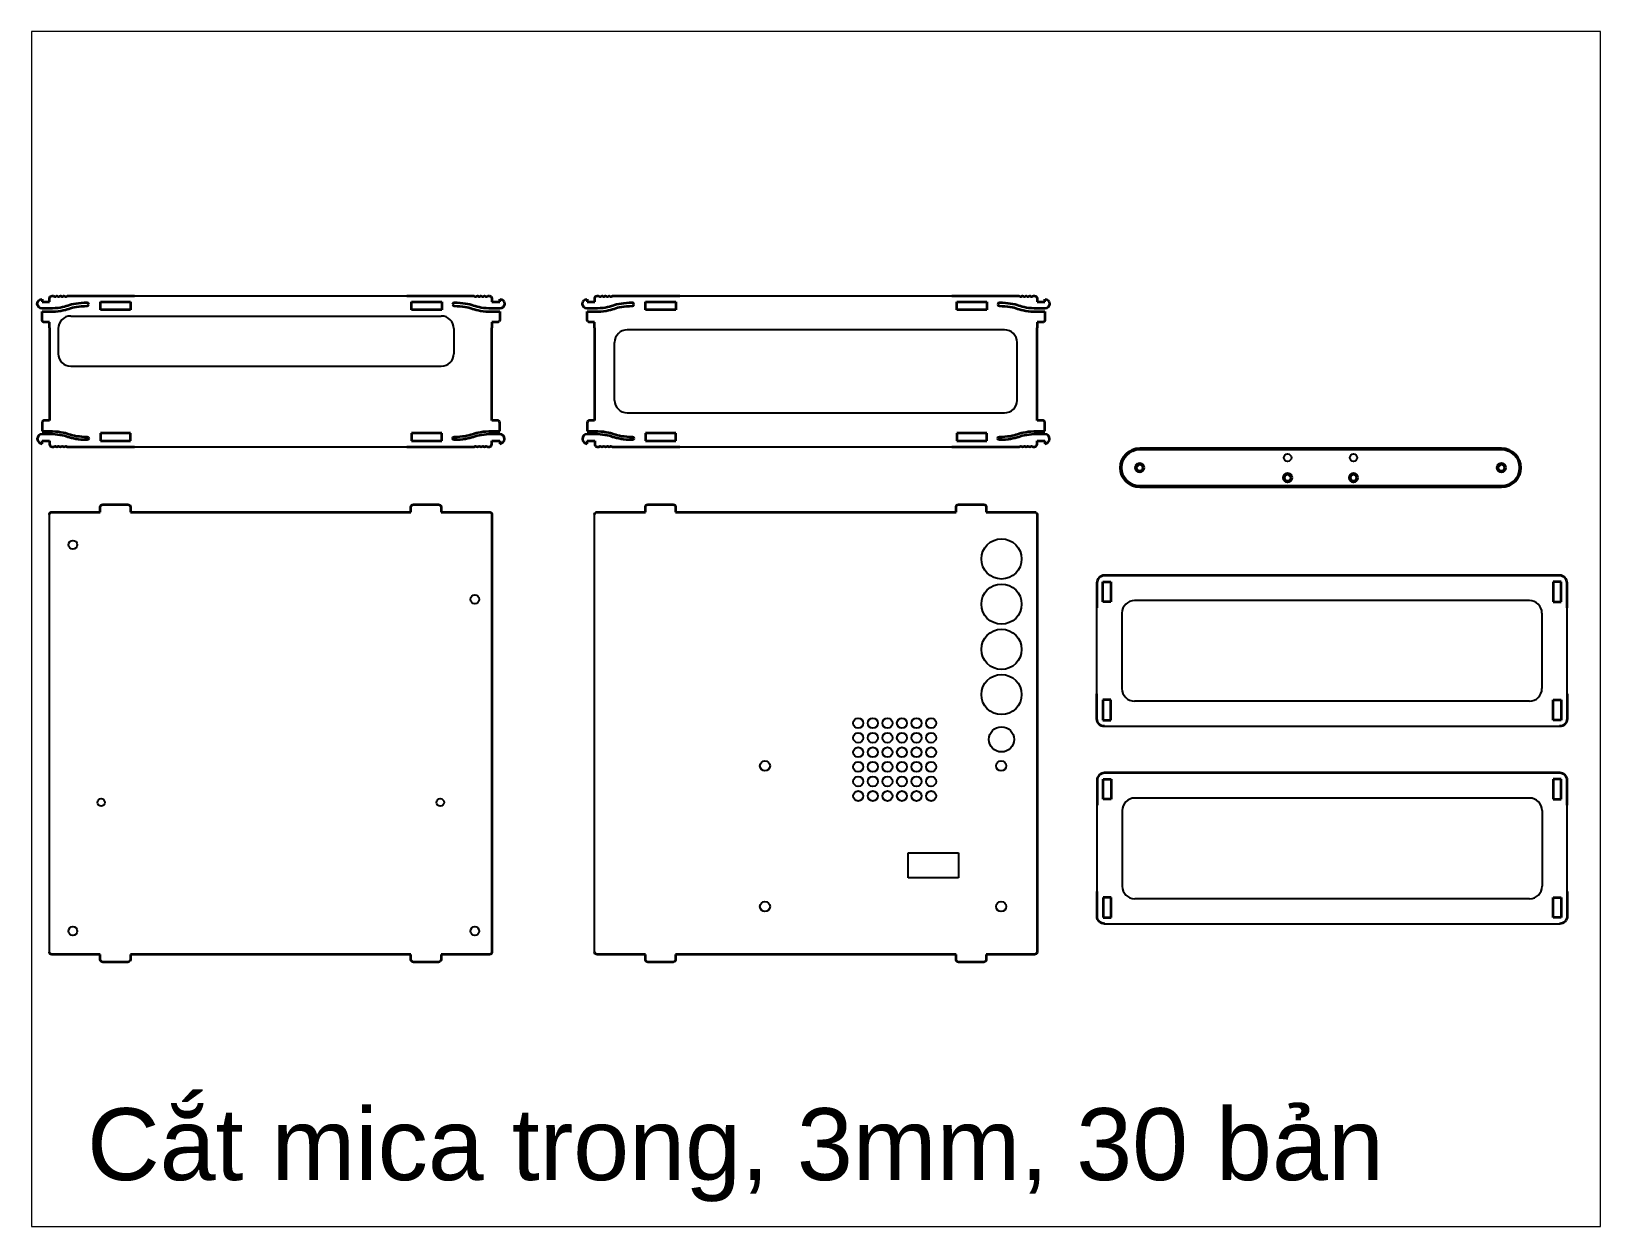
# Paper-space layout 'Layout1' of a CAD drawing. Header units: millimetres. Extents: x 1.05 to 9.45, y 0.8 to 7.2.
# The model-space entities are those that its viewports show. They can reach past a viewport. Long polylines and large blocks are cut down to what shows.
import ezdxf

# ---------------------------------------------------------------- set-up
doc = ezdxf.new("R2010")
doc.units = ezdxf.units.MM
doc.header["$MEASUREMENT"] = 0
doc.layers.add('Artwork', color=7, linetype='Continuous')
doc.layers.add('Visible (ANSI)', color=7, linetype='Continuous', lineweight=50)
doc.styles.get("Standard").update_dxf_attribs({"font": 'arial.ttf'})

msp = doc.modelspace()

# ---------------------------------------------------------------- linework, layer by layer
for p, q in [((87.52, 297.44), (195.91, 297.44)), ((304.55, 297.44), (412.93, 297.44)), ((62.13, 289.44), (209.63, 289.44)), ((57.13, 284.44), (57.13, 274.44)), ((214.63, 284.44), (214.63, 274.44)), ((433.83, 283.94), (283.65, 283.94)), ((278.65, 255.85), (278.65, 278.94)), ((438.83, 255.85), (438.83, 278.94)), ((62.13, 269.44), (209.63, 269.44)), ((283.65, 250.85), (433.83, 250.85)), ((87.52, 237.35), (195.91, 237.35)), ((304.55, 237.35), (412.93, 237.35)), ((53.63, 36.17), (53.63, 210.35)), ((270.65, 36.17), (270.65, 210.35)), ((642.81, 176.14), (485.62, 176.14)), ((470.62, 138.95), (470.62, 173.24)), ((480.62, 171.14), (480.62, 141.05)), ((647.81, 171.14), (647.81, 141.05)), ((657.81, 138.95), (657.81, 173.24)), ((642.81, 136.05), (485.62, 136.05)), ((473.62, 126.05), (654.81, 126.05)), ((470.7, 60.3), (470.7, 94.59)), ((642.88, 97.49), (485.7, 97.49)), ((657.88, 60.3), (657.88, 94.59)), ((480.7, 92.49), (480.7, 62.4)), ((647.88, 92.49), (647.88, 62.4)), ((395.5, 75.7), (415.5, 75.7)), ((395.5, 65.7), (395.5, 75.7)), ((415.5, 75.7), (415.5, 65.7)), ((415.5, 65.7), (395.5, 65.7)), ((642.88, 57.4), (485.7, 57.4)), ((473.7, 47.4), (654.88, 47.4))]:
    msp.add_line(p, q)
for centre, radius in [((546.54, 233.03), 1.5), ((572.78, 233.03), 1.5), ((62.98, 198.35), 1.75), ((432.65, 192.7), 8), ((432.65, 174.7), 8), ((223, 176.6), 1.75), ((432.65, 156.7), 8), ((432.65, 138.7), 8), ((375.63, 127.3), 2), ((381.43, 127.3), 2), ((387.23, 127.3), 2), ((393.03, 127.3), 2), ((398.83, 127.3), 2), ((404.63, 127.3), 2), ((432.65, 120.85), 5), ((375.63, 121.5), 2), ((381.43, 121.5), 2), ((387.23, 121.5), 2), ((393.03, 121.5), 2), ((398.83, 121.5), 2), ((404.63, 121.5), 2), ((375.63, 115.7), 2), ((381.43, 115.7), 2), ((387.23, 115.7), 2), ((393.03, 115.7), 2), ((398.83, 115.7), 2), ((404.63, 115.7), 2), ((338.5, 110.27), 2), ((375.63, 109.9), 2), ((381.43, 109.9), 2), ((387.23, 109.9), 2), ((393.03, 109.9), 2), ((398.83, 109.9), 2), ((404.63, 109.9), 2), ((432.5, 110.27), 2), ((375.63, 104.1), 2), ((375.63, 98.3), 2), ((381.43, 104.1), 2), ((381.43, 98.3), 2), ((387.23, 104.1), 2), ((387.23, 98.3), 2), ((393.03, 104.1), 2), ((393.03, 98.3), 2), ((398.83, 104.1), 2), ((398.83, 98.3), 2), ((404.63, 104.1), 2), ((404.63, 98.3), 2), ((74.22, 95.75), 1.5), ((209.22, 95.75), 1.5), ((338.5, 54.27), 2), ((432.5, 54.27), 2), ((62.98, 44.52), 1.75), ((223, 44.52), 1.75)]:
    msp.add_circle(centre, radius)
for centre, start, end in [((62.13, 284.44), 90, 180), ((209.63, 284.44), 0, 90), ((283.65, 278.94), 90, 180), ((433.83, 278.94), 0, 90), ((62.13, 274.44), 180, 270), ((209.63, 274.44), 270, 0), ((283.65, 255.85), 180, 270), ((433.83, 255.85), 270, 0), ((485.62, 171.14), 90, 180), ((642.81, 171.14), 0, 90), ((485.62, 141.05), 180, 270), ((642.81, 141.05), 270, 0), ((485.7, 92.49), 90, 180), ((642.88, 92.49), 0, 90), ((485.7, 62.4), 180, 270), ((642.88, 62.4), 270, 0)]:
    msp.add_arc(centre, 5, start, end)
at = {"layer": 'Artwork', "lineweight": 35}
for p, q in [((73.93, 291.94), (73.93, 295.04)), ((73.93, 295.04), (85.93, 295.04)), ((85.93, 295.04), (85.93, 291.94)), ((197.81, 291.94), (197.81, 295.04)), ((197.81, 295.04), (209.81, 295.04)), ((209.81, 295.04), (209.81, 291.94)), ((290.95, 291.94), (290.95, 295.04)), ((290.95, 295.04), (302.95, 295.04)), ((302.95, 295.04), (302.95, 291.94)), ((414.83, 291.94), (414.83, 295.04)), ((414.83, 295.04), (426.83, 295.04)), ((426.83, 295.04), (426.83, 291.94)), ((85.93, 291.94), (73.93, 291.94)), ((209.81, 291.94), (197.81, 291.94)), ((302.95, 291.94), (290.95, 291.94)), ((426.83, 291.94), (414.83, 291.94)), ((85.93, 242.85), (73.93, 242.85)), ((73.93, 242.85), (73.93, 239.75)), ((73.93, 239.75), (85.93, 239.75)), ((85.93, 239.75), (85.93, 242.85)), ((209.81, 242.85), (197.81, 242.85)), ((197.81, 242.85), (197.81, 239.75)), ((197.81, 239.75), (209.81, 239.75)), ((209.81, 239.75), (209.81, 242.85)), ((302.95, 242.85), (290.95, 242.85)), ((290.95, 242.85), (290.95, 239.75)), ((290.95, 239.75), (302.95, 239.75)), ((302.95, 239.75), (302.95, 242.85)), ((426.83, 242.85), (414.83, 242.85)), ((414.83, 242.85), (414.83, 239.75)), ((414.83, 239.75), (426.83, 239.75)), ((426.83, 239.75), (426.83, 242.85)), ((473.03, 175.64), (473.03, 183.64)), ((473.03, 183.64), (476.21, 183.64)), ((476.21, 183.64), (476.21, 175.64)), ((655.4, 183.64), (652.22, 183.64)), ((652.22, 183.64), (652.22, 175.64)), ((655.4, 175.64), (655.4, 183.64)), ((476.21, 175.64), (473.03, 175.64)), ((652.22, 175.64), (655.4, 175.64)), ((473.03, 136.55), (473.03, 128.55)), ((476.21, 136.55), (473.03, 136.55)), ((476.21, 128.55), (476.21, 136.55)), ((652.22, 128.55), (652.22, 136.55)), ((652.22, 136.55), (655.4, 136.55)), ((655.4, 136.55), (655.4, 128.55)), ((473.03, 128.55), (476.21, 128.55)), ((655.4, 128.55), (652.22, 128.55)), ((473.11, 96.99), (473.11, 104.99)), ((473.11, 104.99), (476.29, 104.99)), ((476.29, 104.99), (476.29, 96.99)), ((655.47, 104.99), (652.29, 104.99)), ((652.29, 104.99), (652.29, 96.99)), ((655.47, 96.99), (655.47, 104.99)), ((476.29, 96.99), (473.11, 96.99)), ((652.29, 96.99), (655.47, 96.99)), ((473.11, 57.9), (473.11, 49.9)), ((476.29, 57.9), (473.11, 57.9)), ((476.29, 49.9), (476.29, 57.9)), ((652.29, 49.9), (652.29, 57.9)), ((652.29, 57.9), (655.47, 57.9)), ((655.47, 57.9), (655.47, 49.9)), ((473.11, 49.9), (476.29, 49.9)), ((655.47, 49.9), (652.29, 49.9))]:
    msp.add_line(p, q, dxfattribs=at)
for points, knots in [([(50.68, 292.44), (49.64, 292.44), (48.8, 293.28), (48.8, 294.31), (48.8, 295.35), (49.64, 296.19), (50.68, 296.19)], [15, 15, 15, 15, 16, 16, 16, 17, 17, 17, 17]), ([(56.94, 297.29), (57.14, 297.09), (57.46, 297.09), (57.65, 297.29), (57.85, 297.48), (58.16, 297.48), (58.36, 297.29)], [25, 25, 25, 25, 26, 26, 26, 27, 27, 27, 27]), ([(59.06, 297.29), (59.26, 297.48), (59.58, 297.48), (59.77, 297.29), (59.97, 297.09), (60.28, 297.09), (60.48, 297.29)], [28, 28, 28, 28, 29, 29, 29, 30, 30, 30, 30]), ([(60.48, 297.29), (60.58, 297.39), (60.7, 297.44), (60.83, 297.44), (60.83, 297.44), (73.06, 297.44), (87.52, 297.44)], [30, 30, 30, 30, 31, 31, 31, 31.408111, 31.408111, 31.408111, 31.408111]), ([(69.3, 294.06), (69.3, 294.41), (69.02, 294.69), (68.68, 294.69), (65.31, 294.69), (62.6, 294.15), (60.95, 293.52)], [11, 11, 11, 11, 12, 12, 12, 13, 13, 13, 13]), ([(61.4, 292.35), (63.02, 292.97), (65.54, 293.44), (68.68, 293.44), (69.02, 293.44), (69.3, 293.72), (69.3, 294.06)], [8, 8, 8, 8, 9, 9, 9, 10, 10, 10, 10]), ([(195.91, 297.44), (210.38, 297.44), (222.6, 297.44), (222.6, 297.44), (222.73, 297.44), (222.86, 297.39), (222.96, 297.29)], [31.591865, 31.591865, 31.591865, 31.591865, 32, 32, 32, 33, 33, 33, 33]), ([(222.48, 293.52), (220.83, 294.15), (218.13, 294.69), (214.76, 294.69), (214.41, 294.69), (214.13, 294.41), (214.13, 294.06)], [50, 50, 50, 50, 51, 51, 51, 52, 52, 52, 52]), ([(214.13, 294.06), (214.13, 293.72), (214.41, 293.44), (214.76, 293.44), (217.89, 293.44), (220.42, 292.97), (222.04, 292.35)], [53, 53, 53, 53, 54, 54, 54, 55, 55, 55, 55]), ([(222.96, 297.29), (223.15, 297.09), (223.47, 297.09), (223.66, 297.29), (223.86, 297.48), (224.18, 297.48), (224.37, 297.29)], [33, 33, 33, 33, 34, 34, 34, 35, 35, 35, 35]), ([(232.91, 296.19), (233.94, 296.19), (234.78, 295.35), (234.78, 294.31), (234.78, 293.28), (233.94, 292.44), (232.91, 292.44)], [46, 46, 46, 46, 47, 47, 47, 48, 48, 48, 48]), ([(267.7, 292.44), (266.67, 292.44), (265.83, 293.28), (265.83, 294.31), (265.83, 295.35), (266.67, 296.19), (267.7, 296.19)], [15, 15, 15, 15, 16, 16, 16, 17, 17, 17, 17]), ([(273.97, 297.29), (274.16, 297.09), (274.48, 297.09), (274.68, 297.29), (274.87, 297.48), (275.19, 297.48), (275.38, 297.29)], [25, 25, 25, 25, 26, 26, 26, 27, 27, 27, 27]), ([(276.09, 297.29), (276.29, 297.48), (276.6, 297.48), (276.8, 297.29), (276.99, 297.09), (277.31, 297.09), (277.51, 297.29)], [28, 28, 28, 28, 29, 29, 29, 30, 30, 30, 30]), ([(277.51, 297.29), (277.6, 297.39), (277.73, 297.44), (277.86, 297.44), (277.86, 297.44), (290.08, 297.44), (304.55, 297.44)], [30, 30, 30, 30, 31, 31, 31, 31.408111, 31.408111, 31.408111, 31.408111]), ([(286.33, 294.06), (286.33, 294.41), (286.05, 294.69), (285.7, 294.69), (282.34, 294.69), (279.63, 294.15), (277.98, 293.52)], [11, 11, 11, 11, 12, 12, 12, 13, 13, 13, 13]), ([(278.43, 292.35), (280.04, 292.97), (282.57, 293.44), (285.7, 293.44), (286.05, 293.44), (286.33, 293.72), (286.33, 294.06)], [8, 8, 8, 8, 9, 9, 9, 10, 10, 10, 10]), ([(412.93, 297.44), (427.4, 297.44), (439.63, 297.44), (439.63, 297.44), (439.76, 297.44), (439.89, 297.39), (439.98, 297.29)], [31.591865, 31.591865, 31.591865, 31.591865, 32, 32, 32, 33, 33, 33, 33]), ([(439.51, 293.52), (437.86, 294.15), (435.15, 294.69), (431.79, 294.69), (431.44, 294.69), (431.16, 294.41), (431.16, 294.06)], [50, 50, 50, 50, 51, 51, 51, 52, 52, 52, 52]), ([(431.16, 294.06), (431.16, 293.72), (431.44, 293.44), (431.79, 293.44), (434.92, 293.44), (437.45, 292.97), (439.06, 292.35)], [53, 53, 53, 53, 54, 54, 54, 55, 55, 55, 55]), ([(439.98, 297.29), (440.18, 297.09), (440.49, 297.09), (440.69, 297.29), (440.88, 297.48), (441.2, 297.48), (441.4, 297.29)], [33, 33, 33, 33, 34, 34, 34, 35, 35, 35, 35]), ([(449.93, 296.19), (450.97, 296.19), (451.81, 295.35), (451.81, 294.31), (451.81, 293.28), (450.97, 292.44), (449.93, 292.44)], [46, 46, 46, 46, 47, 47, 47, 48, 48, 48, 48]), ([(53.63, 284.79), (53.63, 266.97), (53.63, 255.26), (53.63, 250), (53.63, 248.74), (53.63, 247.85), (53.63, 247.85)], [1.474064, 1.474064, 1.474064, 1.474064, 2.705808, 2.705808, 2.705808, 3, 3, 3, 3]), ([(229.81, 247.85), (229.81, 247.85), (229.81, 248.74), (229.81, 250), (229.81, 255.26), (229.81, 266.97), (229.81, 284.79)], [60, 60, 60, 60, 60.294192, 60.294192, 60.294192, 61.525936, 61.525936, 61.525936, 61.525936]), ([(270.65, 284.79), (270.65, 266.97), (270.65, 255.26), (270.65, 250), (270.65, 248.74), (270.65, 247.85), (270.65, 247.85)], [1.474064, 1.474064, 1.474064, 1.474064, 2.705808, 2.705808, 2.705808, 3, 3, 3, 3]), ([(446.83, 247.85), (446.83, 247.85), (446.83, 248.74), (446.83, 250), (446.83, 255.26), (446.83, 266.97), (446.83, 284.79)], [60, 60, 60, 60, 60.294192, 60.294192, 60.294192, 61.525936, 61.525936, 61.525936, 61.525936]), ([(50.68, 242.35), (49.64, 242.35), (48.8, 241.51), (48.8, 240.47), (48.8, 239.44), (49.64, 238.6), (50.68, 238.6)], [15, 15, 15, 15, 16, 16, 16, 17, 17, 17, 17]), ([(56.94, 237.49), (57.14, 237.69), (57.46, 237.69), (57.65, 237.49), (57.85, 237.3), (58.16, 237.3), (58.36, 237.49)], [25, 25, 25, 25, 26, 26, 26, 27, 27, 27, 27]), ([(59.06, 237.49), (59.26, 237.3), (59.58, 237.3), (59.77, 237.49), (59.97, 237.69), (60.28, 237.69), (60.48, 237.49)], [28, 28, 28, 28, 29, 29, 29, 30, 30, 30, 30]), ([(60.48, 237.49), (60.58, 237.4), (60.7, 237.35), (60.83, 237.35), (60.83, 237.35), (73.06, 237.35), (87.52, 237.35)], [30, 30, 30, 30, 31, 31, 31, 31.408111, 31.408111, 31.408111, 31.408111]), ([(69.3, 240.72), (69.3, 240.38), (69.02, 240.1), (68.68, 240.1), (65.31, 240.1), (62.6, 240.63), (60.95, 241.26)], [11, 11, 11, 11, 12, 12, 12, 13, 13, 13, 13]), ([(61.4, 242.43), (63.02, 241.81), (65.54, 241.35), (68.68, 241.35), (69.02, 241.35), (69.3, 241.07), (69.3, 240.72)], [8, 8, 8, 8, 9, 9, 9, 10, 10, 10, 10]), ([(195.91, 237.35), (210.38, 237.35), (222.6, 237.35), (222.6, 237.35), (222.73, 237.35), (222.86, 237.4), (222.96, 237.49)], [31.591865, 31.591865, 31.591865, 31.591865, 32, 32, 32, 33, 33, 33, 33]), ([(214.13, 240.72), (214.13, 241.07), (214.41, 241.35), (214.76, 241.35), (217.89, 241.35), (220.42, 241.81), (222.04, 242.43)], [53, 53, 53, 53, 54, 54, 54, 55, 55, 55, 55]), ([(222.48, 241.26), (220.83, 240.63), (218.13, 240.1), (214.76, 240.1), (214.41, 240.1), (214.13, 240.38), (214.13, 240.72)], [50, 50, 50, 50, 51, 51, 51, 52, 52, 52, 52]), ([(222.96, 237.49), (223.15, 237.69), (223.47, 237.69), (223.66, 237.49), (223.86, 237.3), (224.18, 237.3), (224.37, 237.49)], [33, 33, 33, 33, 34, 34, 34, 35, 35, 35, 35]), ([(232.91, 238.6), (233.94, 238.6), (234.78, 239.44), (234.78, 240.47), (234.78, 241.51), (233.94, 242.35), (232.91, 242.35)], [46, 46, 46, 46, 47, 47, 47, 48, 48, 48, 48]), ([(267.7, 242.35), (266.67, 242.35), (265.83, 241.51), (265.83, 240.47), (265.83, 239.44), (266.67, 238.6), (267.7, 238.6)], [15, 15, 15, 15, 16, 16, 16, 17, 17, 17, 17]), ([(273.97, 237.49), (274.16, 237.69), (274.48, 237.69), (274.68, 237.49), (274.87, 237.3), (275.19, 237.3), (275.38, 237.49)], [25, 25, 25, 25, 26, 26, 26, 27, 27, 27, 27]), ([(276.09, 237.49), (276.29, 237.3), (276.6, 237.3), (276.8, 237.49), (276.99, 237.69), (277.31, 237.69), (277.51, 237.49)], [28, 28, 28, 28, 29, 29, 29, 30, 30, 30, 30]), ([(277.51, 237.49), (277.6, 237.4), (277.73, 237.35), (277.86, 237.35), (277.86, 237.35), (290.08, 237.35), (304.55, 237.35)], [30, 30, 30, 30, 31, 31, 31, 31.408111, 31.408111, 31.408111, 31.408111]), ([(286.33, 240.72), (286.33, 240.38), (286.05, 240.1), (285.7, 240.1), (282.34, 240.1), (279.63, 240.63), (277.98, 241.26)], [11, 11, 11, 11, 12, 12, 12, 13, 13, 13, 13]), ([(278.43, 242.43), (280.04, 241.81), (282.57, 241.35), (285.7, 241.35), (286.05, 241.35), (286.33, 241.07), (286.33, 240.72)], [8, 8, 8, 8, 9, 9, 9, 10, 10, 10, 10]), ([(412.93, 237.35), (427.4, 237.35), (439.63, 237.35), (439.63, 237.35), (439.76, 237.35), (439.89, 237.4), (439.98, 237.49)], [31.591865, 31.591865, 31.591865, 31.591865, 32, 32, 32, 33, 33, 33, 33]), ([(431.16, 240.72), (431.16, 241.07), (431.44, 241.35), (431.79, 241.35), (434.92, 241.35), (437.45, 241.81), (439.06, 242.43)], [53, 53, 53, 53, 54, 54, 54, 55, 55, 55, 55]), ([(439.51, 241.26), (437.86, 240.63), (435.15, 240.1), (431.79, 240.1), (431.44, 240.1), (431.16, 240.38), (431.16, 240.72)], [50, 50, 50, 50, 51, 51, 51, 52, 52, 52, 52]), ([(439.98, 237.49), (440.18, 237.69), (440.49, 237.69), (440.69, 237.49), (440.88, 237.3), (441.2, 237.3), (441.4, 237.49)], [33, 33, 33, 33, 34, 34, 34, 35, 35, 35, 35]), ([(449.93, 238.6), (450.97, 238.6), (451.81, 239.44), (451.81, 240.47), (451.81, 241.51), (450.97, 242.35), (449.93, 242.35)], [46, 46, 46, 46, 47, 47, 47, 48, 48, 48, 48]), ([(85.88, 211.35), (85.88, 211.35), (89.91, 211.35), (94.63, 211.35), (114.29, 211.35), (145.97, 211.35), (188.81, 211.35)], [23, 23, 23, 23, 23.414032, 23.414032, 23.414032, 25.138518, 25.138518, 25.138518, 25.138518]), ([(228.81, 211.35), (229.36, 211.35), (229.81, 210.9), (229.81, 210.35), (229.81, 210.35), (229.81, 198.66), (229.81, 186.1), (229.81, 150.86), (229.81, 108.84), (229.81, 60.42), (229.81, 52.5), (229.81, 44.42), (229.81, 36.17)], [30, 30, 30, 30, 31, 31, 31, 31.463248, 31.463248, 31.463248, 32.763587, 32.763587, 32.763587, 32.976065, 32.976065, 32.976065, 32.976065]), ([(302.9, 211.35), (302.9, 211.35), (306.93, 211.35), (311.65, 211.35), (331.32, 211.35), (362.99, 211.35), (405.83, 211.35)], [23, 23, 23, 23, 23.414032, 23.414032, 23.414032, 25.138518, 25.138518, 25.138518, 25.138518]), ([(445.83, 211.35), (446.38, 211.35), (446.83, 210.9), (446.83, 210.35), (446.83, 210.35), (446.83, 198.66), (446.83, 186.1), (446.83, 150.86), (446.83, 108.84), (446.83, 60.42), (446.83, 52.5), (446.83, 44.42), (446.83, 36.17)], [30, 30, 30, 30, 31, 31, 31, 31.463248, 31.463248, 31.463248, 32.763587, 32.763587, 32.763587, 32.976065, 32.976065, 32.976065, 32.976065]), ([(654.81, 186.14), (627.8, 186.14), (597.65, 186.14), (564.22, 186.14), (536.28, 186.14), (506.06, 186.14), (473.62, 186.14)], [1.283672, 1.283672, 1.283672, 1.283672, 2.202942, 2.202942, 2.202942, 2.970941, 2.970941, 2.970941, 2.970941]), ([(654.88, 107.49), (627.88, 107.49), (597.73, 107.49), (564.29, 107.49), (536.36, 107.49), (506.14, 107.49), (473.7, 107.49)], [1.283672, 1.283672, 1.283672, 1.283672, 2.202942, 2.202942, 2.202942, 2.970941, 2.970941, 2.970941, 2.970941]), ([(197.56, 35.17), (197.56, 35.17), (193.53, 35.17), (188.81, 35.17), (169.14, 35.17), (137.47, 35.17), (94.63, 35.17)], [7, 7, 7, 7, 7.414056, 7.414056, 7.414056, 9.138663, 9.138663, 9.138663, 9.138663]), ([(414.58, 35.17), (414.58, 35.17), (410.55, 35.17), (405.83, 35.17), (386.17, 35.17), (354.49, 35.17), (311.65, 35.17)], [7, 7, 7, 7, 7.414056, 7.414056, 7.414056, 9.138663, 9.138663, 9.138663, 9.138663])]:
    msp.add_open_spline(points, degree=3, knots=knots, dxfattribs=at)
for points in [[(50.68, 296.19), (50.68, 296.19), (50.68, 295.04), (50.68, 295.04)], [(50.68, 295.04), (50.68, 295.04), (53.68, 295.04), (53.68, 295.04)], [(53.68, 296.44), (53.68, 296.99), (54.12, 297.44), (54.68, 297.44)], [(53.68, 295.04), (53.68, 295.04), (53.68, 296.44), (53.68, 296.44)], [(54.68, 297.44), (54.68, 297.44), (55.18, 297.44), (55.18, 297.44)], [(55.18, 297.44), (55.3, 297.44), (55.43, 297.39), (55.53, 297.29)], [(55.53, 297.29), (55.72, 297.09), (56.04, 297.09), (56.24, 297.29)], [(56.24, 297.29), (56.43, 297.48), (56.75, 297.48), (56.94, 297.29)], [(58.36, 297.29), (58.55, 297.09), (58.87, 297.09), (59.06, 297.29)], [(224.37, 297.29), (224.57, 297.09), (224.88, 297.09), (225.08, 297.29)], [(225.08, 297.29), (225.27, 297.48), (225.59, 297.48), (225.78, 297.29)], [(225.78, 297.29), (225.98, 297.09), (226.3, 297.09), (226.49, 297.29)], [(226.49, 297.29), (226.69, 297.48), (227, 297.48), (227.2, 297.29)], [(227.2, 297.29), (227.39, 297.09), (227.71, 297.09), (227.91, 297.29)], [(227.91, 297.29), (228, 297.39), (228.13, 297.44), (228.26, 297.44)], [(228.26, 297.44), (228.26, 297.44), (228.76, 297.44), (228.76, 297.44)], [(228.76, 297.44), (229.31, 297.44), (229.76, 296.99), (229.76, 296.44)], [(229.76, 296.44), (229.76, 296.44), (229.76, 295.04), (229.76, 295.04)], [(229.76, 295.04), (229.76, 295.04), (232.91, 295.04), (232.91, 295.04)], [(232.91, 295.04), (232.91, 295.04), (232.91, 296.19), (232.91, 296.19)], [(267.7, 296.19), (267.7, 296.19), (267.7, 295.04), (267.7, 295.04)], [(267.7, 295.04), (267.7, 295.04), (270.7, 295.04), (270.7, 295.04)], [(270.7, 296.44), (270.7, 296.99), (271.15, 297.44), (271.7, 297.44)], [(270.7, 295.04), (270.7, 295.04), (270.7, 296.44), (270.7, 296.44)], [(271.7, 297.44), (271.7, 297.44), (272.2, 297.44), (272.2, 297.44)], [(272.2, 297.44), (272.33, 297.44), (272.46, 297.39), (272.56, 297.29)], [(272.56, 297.29), (272.75, 297.09), (273.07, 297.09), (273.26, 297.29)], [(273.26, 297.29), (273.46, 297.48), (273.77, 297.48), (273.97, 297.29)], [(275.38, 297.29), (275.58, 297.09), (275.9, 297.09), (276.09, 297.29)], [(441.4, 297.29), (441.59, 297.09), (441.91, 297.09), (442.1, 297.29)], [(442.1, 297.29), (442.3, 297.48), (442.62, 297.48), (442.81, 297.29)], [(442.81, 297.29), (443.01, 297.09), (443.32, 297.09), (443.52, 297.29)], [(443.52, 297.29), (443.71, 297.48), (444.03, 297.48), (444.22, 297.29)], [(444.22, 297.29), (444.42, 297.09), (444.74, 297.09), (444.93, 297.29)], [(444.93, 297.29), (445.03, 297.39), (445.16, 297.44), (445.29, 297.44)], [(445.29, 297.44), (445.29, 297.44), (445.79, 297.44), (445.79, 297.44)], [(445.79, 297.44), (446.34, 297.44), (446.79, 296.99), (446.79, 296.44)], [(446.79, 296.44), (446.79, 296.44), (446.79, 295.04), (446.79, 295.04)], [(446.79, 295.04), (446.79, 295.04), (449.93, 295.04), (449.93, 295.04)], [(449.93, 295.04), (449.93, 295.04), (449.93, 296.19), (449.93, 296.19)], [(53.68, 292.44), (53.68, 292.44), (50.68, 292.44), (50.68, 292.44)], [(50.68, 287.94), (50.68, 287.94), (50.68, 291.19), (50.68, 291.19)], [(50.68, 291.19), (50.68, 291.19), (53.68, 291.19), (53.68, 291.19)], [(51.68, 286.94), (51.12, 286.94), (50.68, 287.38), (50.68, 287.94)], [(60.95, 293.52), (59.34, 292.9), (56.81, 292.44), (53.68, 292.44)], [(53.68, 291.19), (57.04, 291.19), (59.75, 291.72), (61.4, 292.35)], [(222.04, 292.35), (223.69, 291.72), (226.39, 291.19), (229.76, 291.19)], [(229.76, 292.44), (226.63, 292.44), (224.1, 292.9), (222.48, 293.52)], [(232.91, 292.44), (232.91, 292.44), (229.76, 292.44), (229.76, 292.44)], [(229.76, 291.19), (229.76, 291.19), (232.91, 291.19), (232.91, 291.19)], [(232.91, 287.94), (232.91, 287.38), (232.46, 286.94), (231.91, 286.94)], [(232.91, 291.19), (232.91, 291.19), (232.91, 287.94), (232.91, 287.94)], [(270.7, 292.44), (270.7, 292.44), (267.7, 292.44), (267.7, 292.44)], [(267.7, 287.94), (267.7, 287.94), (267.7, 291.19), (267.7, 291.19)], [(267.7, 291.19), (267.7, 291.19), (270.7, 291.19), (270.7, 291.19)], [(268.7, 286.94), (268.15, 286.94), (267.7, 287.38), (267.7, 287.94)], [(277.98, 293.52), (276.36, 292.9), (273.84, 292.44), (270.7, 292.44)], [(270.7, 291.19), (274.07, 291.19), (276.78, 291.72), (278.43, 292.35)], [(439.06, 292.35), (440.71, 291.72), (443.42, 291.19), (446.79, 291.19)], [(446.79, 292.44), (443.65, 292.44), (441.13, 292.9), (439.51, 293.52)], [(449.93, 292.44), (449.93, 292.44), (446.79, 292.44), (446.79, 292.44)], [(446.79, 291.19), (446.79, 291.19), (449.93, 291.19), (449.93, 291.19)], [(449.93, 287.94), (449.93, 287.38), (449.49, 286.94), (448.94, 286.94)], [(449.93, 291.19), (449.93, 291.19), (449.93, 287.94), (449.93, 287.94)], [(53.63, 286.94), (53.63, 286.94), (51.68, 286.94), (51.68, 286.94)], [(53.63, 284.79), (53.63, 286.04), (53.63, 286.94), (53.63, 286.94)], [(231.91, 286.94), (231.91, 286.94), (229.81, 286.94), (229.81, 286.94)], [(229.81, 286.94), (229.81, 286.94), (229.81, 286.04), (229.81, 284.79)], [(270.65, 286.94), (270.65, 286.94), (268.7, 286.94), (268.7, 286.94)], [(270.65, 284.79), (270.65, 286.04), (270.65, 286.94), (270.65, 286.94)], [(448.94, 286.94), (448.94, 286.94), (446.83, 286.94), (446.83, 286.94)], [(446.83, 286.94), (446.83, 286.94), (446.83, 286.04), (446.83, 284.79)], [(51.68, 247.85), (51.12, 247.85), (50.68, 247.4), (50.68, 246.85)], [(50.68, 246.85), (50.68, 246.85), (50.68, 243.6), (50.68, 243.6)], [(53.63, 247.85), (53.63, 247.85), (51.68, 247.85), (51.68, 247.85)], [(231.91, 247.85), (231.91, 247.85), (229.81, 247.85), (229.81, 247.85)], [(232.91, 246.85), (232.91, 247.4), (232.46, 247.85), (231.91, 247.85)], [(232.91, 243.6), (232.91, 243.6), (232.91, 246.85), (232.91, 246.85)], [(268.7, 247.85), (268.15, 247.85), (267.7, 247.4), (267.7, 246.85)], [(267.7, 246.85), (267.7, 246.85), (267.7, 243.6), (267.7, 243.6)], [(270.65, 247.85), (270.65, 247.85), (268.7, 247.85), (268.7, 247.85)], [(448.94, 247.85), (448.94, 247.85), (446.83, 247.85), (446.83, 247.85)], [(449.93, 246.85), (449.93, 247.4), (449.49, 247.85), (448.94, 247.85)], [(449.93, 243.6), (449.93, 243.6), (449.93, 246.85), (449.93, 246.85)], [(50.68, 243.6), (50.68, 243.6), (53.68, 243.6), (53.68, 243.6)], [(53.68, 242.35), (53.68, 242.35), (50.68, 242.35), (50.68, 242.35)], [(50.68, 238.6), (50.68, 238.6), (50.68, 239.75), (50.68, 239.75)], [(50.68, 239.75), (50.68, 239.75), (53.68, 239.75), (53.68, 239.75)], [(53.68, 243.6), (57.04, 243.6), (59.75, 243.06), (61.4, 242.43)], [(60.95, 241.26), (59.34, 241.88), (56.81, 242.35), (53.68, 242.35)], [(53.68, 239.75), (53.68, 239.75), (53.68, 238.35), (53.68, 238.35)], [(53.68, 238.35), (53.68, 237.79), (54.12, 237.35), (54.68, 237.35)], [(55.18, 237.35), (55.3, 237.35), (55.43, 237.4), (55.53, 237.49)], [(55.53, 237.49), (55.72, 237.69), (56.04, 237.69), (56.24, 237.49)], [(56.24, 237.49), (56.43, 237.3), (56.75, 237.3), (56.94, 237.49)], [(58.36, 237.49), (58.55, 237.69), (58.87, 237.69), (59.06, 237.49)], [(222.04, 242.43), (223.69, 243.06), (226.39, 243.6), (229.76, 243.6)], [(229.76, 242.35), (226.63, 242.35), (224.1, 241.88), (222.48, 241.26)], [(224.37, 237.49), (224.57, 237.69), (224.88, 237.69), (225.08, 237.49)], [(225.08, 237.49), (225.27, 237.3), (225.59, 237.3), (225.78, 237.49)], [(225.78, 237.49), (225.98, 237.69), (226.3, 237.69), (226.49, 237.49)], [(226.49, 237.49), (226.69, 237.3), (227, 237.3), (227.2, 237.49)], [(227.2, 237.49), (227.39, 237.69), (227.71, 237.69), (227.91, 237.49)], [(227.91, 237.49), (228, 237.4), (228.13, 237.35), (228.26, 237.35)], [(228.76, 237.35), (229.31, 237.35), (229.76, 237.79), (229.76, 238.35)], [(229.76, 243.6), (229.76, 243.6), (232.91, 243.6), (232.91, 243.6)], [(232.91, 242.35), (232.91, 242.35), (229.76, 242.35), (229.76, 242.35)], [(229.76, 238.35), (229.76, 238.35), (229.76, 239.75), (229.76, 239.75)], [(229.76, 239.75), (229.76, 239.75), (232.91, 239.75), (232.91, 239.75)], [(232.91, 239.75), (232.91, 239.75), (232.91, 238.6), (232.91, 238.6)], [(267.7, 243.6), (267.7, 243.6), (270.7, 243.6), (270.7, 243.6)], [(270.7, 242.35), (270.7, 242.35), (267.7, 242.35), (267.7, 242.35)], [(267.7, 238.6), (267.7, 238.6), (267.7, 239.75), (267.7, 239.75)], [(267.7, 239.75), (267.7, 239.75), (270.7, 239.75), (270.7, 239.75)], [(270.7, 243.6), (274.07, 243.6), (276.78, 243.06), (278.43, 242.43)], [(277.98, 241.26), (276.36, 241.88), (273.84, 242.35), (270.7, 242.35)], [(270.7, 239.75), (270.7, 239.75), (270.7, 238.35), (270.7, 238.35)], [(270.7, 238.35), (270.7, 237.79), (271.15, 237.35), (271.7, 237.35)], [(272.2, 237.35), (272.33, 237.35), (272.46, 237.4), (272.56, 237.49)], [(272.56, 237.49), (272.75, 237.69), (273.07, 237.69), (273.26, 237.49)], [(273.26, 237.49), (273.46, 237.3), (273.77, 237.3), (273.97, 237.49)], [(275.38, 237.49), (275.58, 237.69), (275.9, 237.69), (276.09, 237.49)], [(439.06, 242.43), (440.71, 243.06), (443.42, 243.6), (446.79, 243.6)], [(446.79, 242.35), (443.65, 242.35), (441.13, 241.88), (439.51, 241.26)], [(441.4, 237.49), (441.59, 237.69), (441.91, 237.69), (442.1, 237.49)], [(442.1, 237.49), (442.3, 237.3), (442.62, 237.3), (442.81, 237.49)], [(442.81, 237.49), (443.01, 237.69), (443.32, 237.69), (443.52, 237.49)], [(443.52, 237.49), (443.71, 237.3), (444.03, 237.3), (444.22, 237.49)], [(444.22, 237.49), (444.42, 237.69), (444.74, 237.69), (444.93, 237.49)], [(444.93, 237.49), (445.03, 237.4), (445.16, 237.35), (445.29, 237.35)], [(445.79, 237.35), (446.34, 237.35), (446.79, 237.79), (446.79, 238.35)], [(446.79, 243.6), (446.79, 243.6), (449.93, 243.6), (449.93, 243.6)], [(449.93, 242.35), (449.93, 242.35), (446.79, 242.35), (446.79, 242.35)], [(446.79, 238.35), (446.79, 238.35), (446.79, 239.75), (446.79, 239.75)], [(446.79, 239.75), (446.79, 239.75), (449.93, 239.75), (449.93, 239.75)], [(449.93, 239.75), (449.93, 239.75), (449.93, 238.6), (449.93, 238.6)], [(54.68, 237.35), (54.68, 237.35), (55.18, 237.35), (55.18, 237.35)], [(228.26, 237.35), (228.26, 237.35), (228.76, 237.35), (228.76, 237.35)], [(271.7, 237.35), (271.7, 237.35), (272.2, 237.35), (272.2, 237.35)], [(445.29, 237.35), (445.29, 237.35), (445.79, 237.35), (445.79, 237.35)], [(73.88, 213.35), (73.88, 213.9), (74.33, 214.35), (74.88, 214.35)], [(73.88, 211.35), (73.88, 211.35), (73.88, 213.35), (73.88, 213.35)], [(74.88, 214.35), (74.88, 214.35), (84.88, 214.35), (84.88, 214.35)], [(84.88, 214.35), (85.43, 214.35), (85.88, 213.9), (85.88, 213.35)], [(85.88, 213.35), (85.88, 213.35), (85.88, 211.35), (85.88, 211.35)], [(197.56, 213.35), (197.56, 213.9), (198.01, 214.35), (198.56, 214.35)], [(197.56, 211.35), (197.56, 211.35), (197.56, 213.35), (197.56, 213.35)], [(198.56, 214.35), (198.56, 214.35), (208.56, 214.35), (208.56, 214.35)], [(208.56, 214.35), (209.11, 214.35), (209.56, 213.9), (209.56, 213.35)], [(209.56, 213.35), (209.56, 213.35), (209.56, 211.35), (209.56, 211.35)], [(290.9, 213.35), (290.9, 213.9), (291.35, 214.35), (291.9, 214.35)], [(290.9, 211.35), (290.9, 211.35), (290.9, 213.35), (290.9, 213.35)], [(291.9, 214.35), (291.9, 214.35), (301.9, 214.35), (301.9, 214.35)], [(301.9, 214.35), (302.45, 214.35), (302.9, 213.9), (302.9, 213.35)], [(302.9, 213.35), (302.9, 213.35), (302.9, 211.35), (302.9, 211.35)], [(414.58, 213.35), (414.58, 213.9), (415.03, 214.35), (415.58, 214.35)], [(414.58, 211.35), (414.58, 211.35), (414.58, 213.35), (414.58, 213.35)], [(415.58, 214.35), (415.58, 214.35), (425.58, 214.35), (425.58, 214.35)], [(425.58, 214.35), (426.13, 214.35), (426.58, 213.9), (426.58, 213.35)], [(426.58, 213.35), (426.58, 213.35), (426.58, 211.35), (426.58, 211.35)], [(53.63, 210.35), (53.63, 210.9), (54.08, 211.35), (54.63, 211.35)], [(54.63, 211.35), (54.63, 211.35), (73.88, 211.35), (73.88, 211.35)], [(188.81, 211.35), (193.53, 211.35), (197.56, 211.35), (197.56, 211.35)], [(209.56, 211.35), (209.56, 211.35), (228.81, 211.35), (228.81, 211.35)], [(270.65, 210.35), (270.65, 210.9), (271.1, 211.35), (271.65, 211.35)], [(271.65, 211.35), (271.65, 211.35), (290.9, 211.35), (290.9, 211.35)], [(405.83, 211.35), (410.55, 211.35), (414.58, 211.35), (414.58, 211.35)], [(426.58, 211.35), (426.58, 211.35), (445.83, 211.35), (445.83, 211.35)], [(473.62, 186.14), (471.97, 186.14), (470.62, 184.79), (470.62, 183.14)], [(470.62, 183.14), (470.62, 183.14), (470.62, 178.55), (470.62, 173.24)], [(657.81, 183.14), (657.81, 184.79), (656.46, 186.14), (654.81, 186.14)], [(657.81, 173.24), (657.81, 178.55), (657.81, 183.14), (657.81, 183.14)], [(470.62, 129.05), (470.62, 129.05), (470.62, 133.64), (470.62, 138.95)], [(657.81, 138.95), (657.81, 133.64), (657.81, 129.05), (657.81, 129.05)], [(473.62, 126.05), (471.97, 126.05), (470.62, 127.39), (470.62, 129.05)], [(657.81, 129.05), (657.81, 127.39), (656.46, 126.05), (654.81, 126.05)], [(473.7, 107.49), (472.04, 107.49), (470.7, 106.15), (470.7, 104.49)], [(657.88, 104.49), (657.88, 106.15), (656.54, 107.49), (654.88, 107.49)], [(470.7, 104.49), (470.7, 104.49), (470.7, 99.9), (470.7, 94.59)], [(657.88, 94.59), (657.88, 99.9), (657.88, 104.49), (657.88, 104.49)], [(470.7, 50.4), (470.7, 50.4), (470.7, 54.99), (470.7, 60.3)], [(657.88, 60.3), (657.88, 54.99), (657.88, 50.4), (657.88, 50.4)], [(473.7, 47.4), (472.04, 47.4), (470.7, 48.75), (470.7, 50.4)], [(657.88, 50.4), (657.88, 48.75), (656.54, 47.4), (654.88, 47.4)], [(54.63, 35.17), (54.08, 35.17), (53.63, 35.62), (53.63, 36.17)], [(73.88, 35.17), (73.88, 35.17), (54.63, 35.17), (54.63, 35.17)], [(73.88, 33.17), (73.88, 33.17), (73.88, 35.17), (73.88, 35.17)], [(74.88, 32.17), (74.33, 32.17), (73.88, 32.62), (73.88, 33.17)], [(84.88, 32.17), (84.88, 32.17), (74.88, 32.17), (74.88, 32.17)], [(85.88, 33.17), (85.88, 32.62), (85.43, 32.17), (84.88, 32.17)], [(94.63, 35.17), (89.91, 35.17), (85.88, 35.17), (85.88, 35.17)], [(85.88, 35.17), (85.88, 35.17), (85.88, 33.17), (85.88, 33.17)], [(197.56, 33.17), (197.56, 33.17), (197.56, 35.17), (197.56, 35.17)], [(198.56, 32.17), (198.01, 32.17), (197.56, 32.62), (197.56, 33.17)], [(208.56, 32.17), (208.56, 32.17), (198.56, 32.17), (198.56, 32.17)], [(209.56, 33.17), (209.56, 32.62), (209.11, 32.17), (208.56, 32.17)], [(228.81, 35.17), (228.81, 35.17), (209.56, 35.17), (209.56, 35.17)], [(209.56, 35.17), (209.56, 35.17), (209.56, 33.17), (209.56, 33.17)], [(229.81, 36.17), (229.81, 35.62), (229.36, 35.17), (228.81, 35.17)], [(271.65, 35.17), (271.1, 35.17), (270.65, 35.62), (270.65, 36.17)], [(290.9, 35.17), (290.9, 35.17), (271.65, 35.17), (271.65, 35.17)], [(290.9, 33.17), (290.9, 33.17), (290.9, 35.17), (290.9, 35.17)], [(291.9, 32.17), (291.35, 32.17), (290.9, 32.62), (290.9, 33.17)], [(301.9, 32.17), (301.9, 32.17), (291.9, 32.17), (291.9, 32.17)], [(302.9, 33.17), (302.9, 32.62), (302.45, 32.17), (301.9, 32.17)], [(311.65, 35.17), (306.93, 35.17), (302.9, 35.17), (302.9, 35.17)], [(302.9, 35.17), (302.9, 35.17), (302.9, 33.17), (302.9, 33.17)], [(414.58, 33.17), (414.58, 33.17), (414.58, 35.17), (414.58, 35.17)], [(415.58, 32.17), (415.03, 32.17), (414.58, 32.62), (414.58, 33.17)], [(425.58, 32.17), (425.58, 32.17), (415.58, 32.17), (415.58, 32.17)], [(426.58, 33.17), (426.58, 32.62), (426.13, 32.17), (425.58, 32.17)], [(445.83, 35.17), (445.83, 35.17), (426.58, 35.17), (426.58, 35.17)], [(426.58, 35.17), (426.58, 35.17), (426.58, 33.17), (426.58, 33.17)], [(446.83, 36.17), (446.83, 35.62), (446.38, 35.17), (445.83, 35.17)]]:
    msp.add_open_spline(points, degree=3, dxfattribs=at)
at = {"layer": 'Visible (ANSI)'}
for p, q in [((631.66, 236.53), (487.66, 236.53)), ((487.66, 221.53), (631.66, 221.53))]:
    msp.add_line(p, q, dxfattribs=at)
for centre in [(487.66, 229.03), (546.54, 225.03), (572.78, 225.03), (631.66, 229.03)]:
    msp.add_circle(centre, 1.5, dxfattribs=at)
for centre, start, end in [((487.66, 229.03), 90, 270), ((631.66, 229.03), 270, 90)]:
    msp.add_arc(centre, 7.5, start, end, dxfattribs=at)

# ---------------------------------------------------------------- texts
at = {"insert": (68.61, -26.01), "char_height": 28.6622, "attachment_point": 1}
msp.add_mtext_dynamic_manual_height_columns('Cắt mica trong, 3mm, 30 bản', width=25073.0101, gutter_width=143.31, heights=[0], dxfattribs=at)

psp = doc.layouts.get("Layout1")

# ---------------------------------------------------------------- viewports
at = {"layer": '0'}
psp.add_viewport(center=(5.25, 4), size=(8.4, 6.4), view_center_point=(358.8034, 164.8021), view_height=475.972535, dxfattribs=at)

doc.saveas('drawing.dxf')
